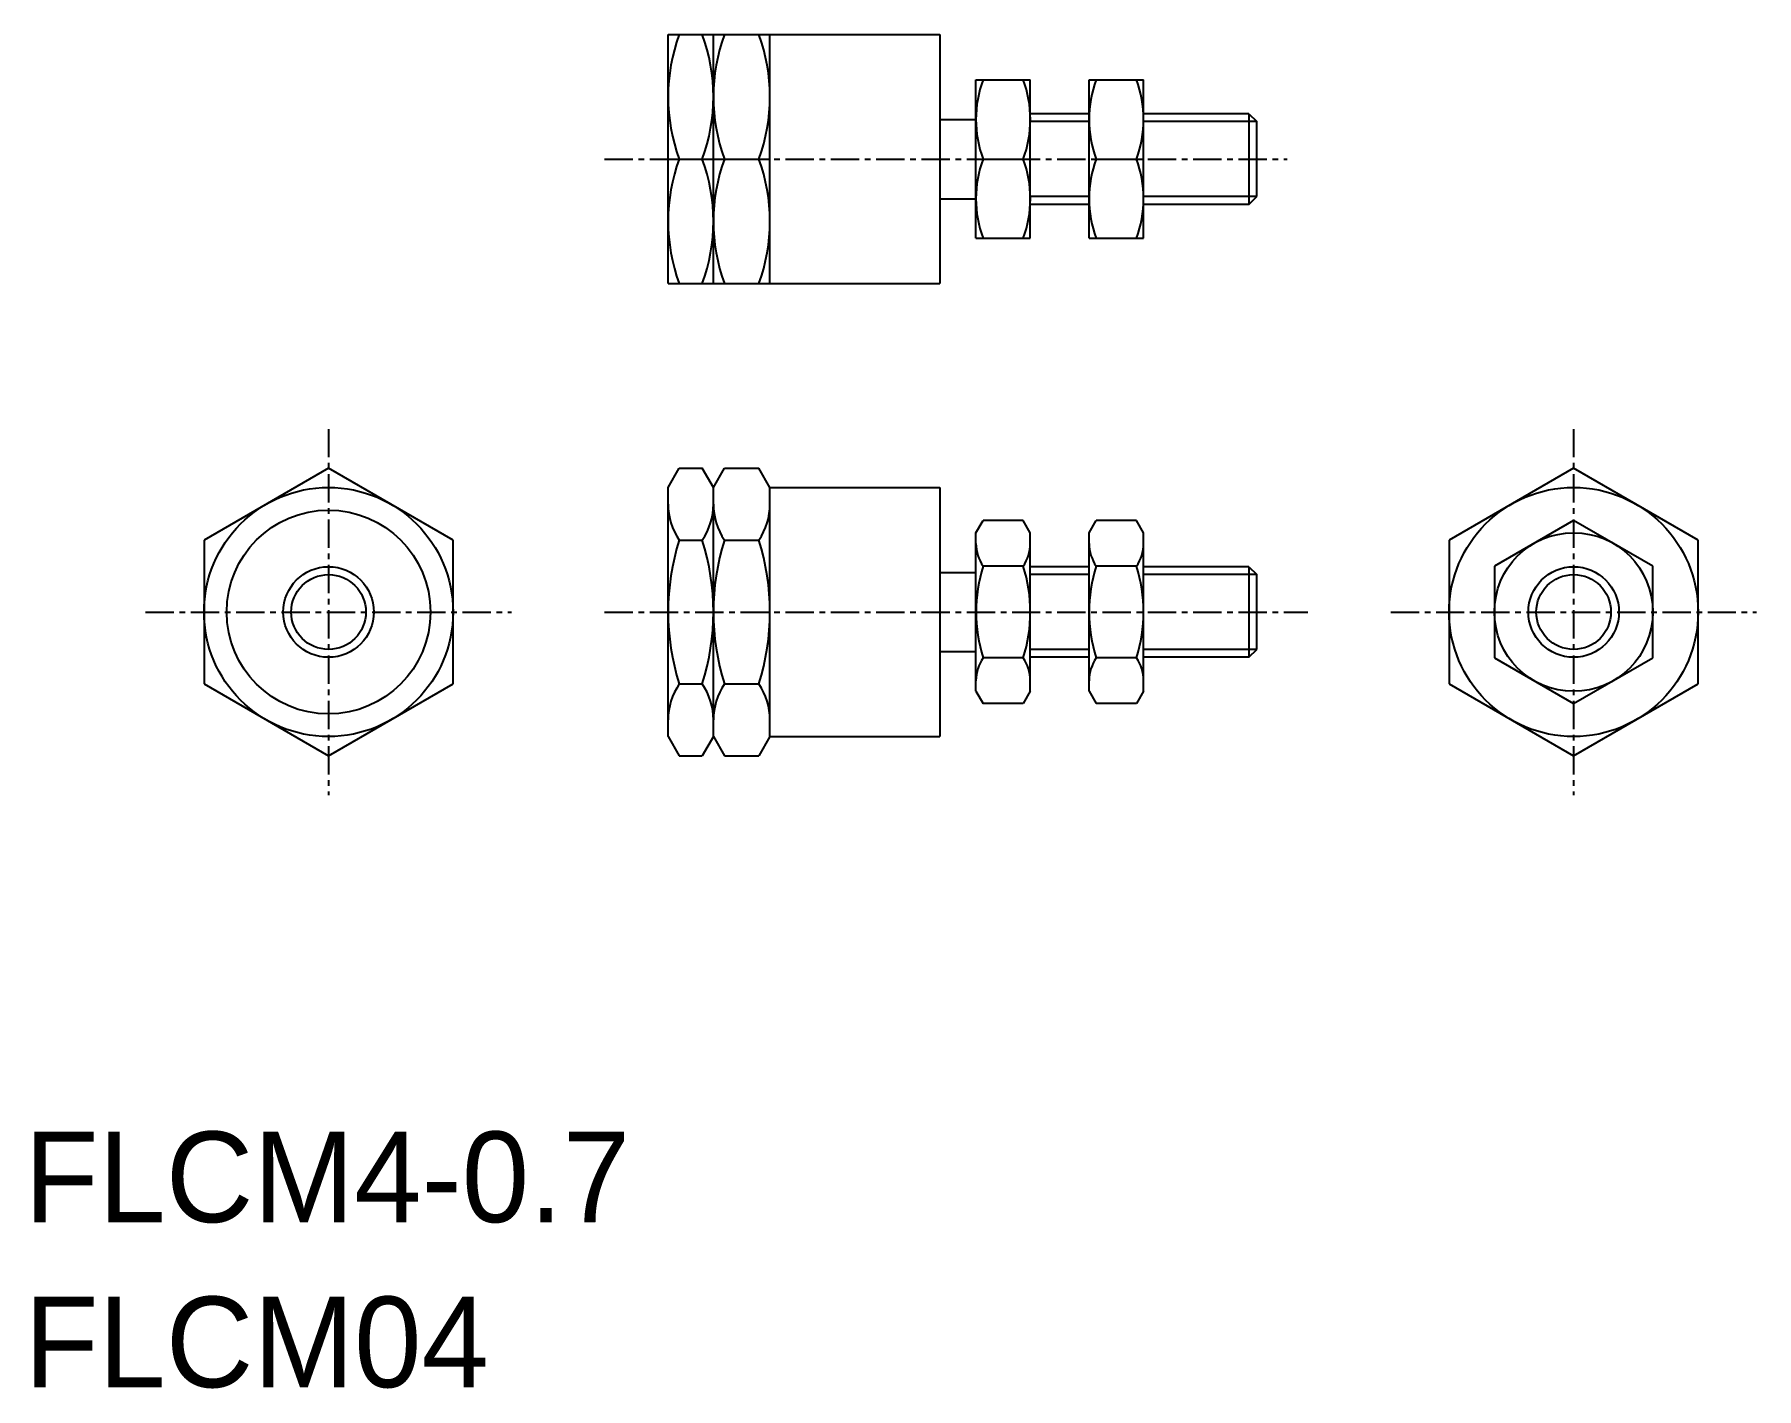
# Model space of a CAD drawing. Extents: x 52.6 to 128.7, y 81.8 to 141.6.
import ezdxf

# ---------------------------------------------------------------- set-up
doc = ezdxf.new("R2010")
doc.units = 0
doc.linetypes.add('CENTER', pattern=[2, 1.25, -0.25, 0.25, -0.25])
doc.layers.get('0').update_dxf_attribs({"linetype": 'CONTINUOUS'})
doc.layers.add('CENTER', color=1, linetype='CENTER')

msp = doc.modelspace()

# ---------------------------------------------------------------- linework, layer by layer
at = {"color": 7, "linetype": 'CONTINUOUS'}
for p, q in [((80.616, 141.582), (92.616, 141.582)), ((80.616, 130.582), (80.616, 141.582)), ((82.616, 130.582), (82.616, 141.582)), ((85.116, 130.582), (85.116, 141.582)), ((92.616, 141.582), (92.616, 130.582)), ((94.216, 132.582), (94.216, 139.582)), ((94.216, 139.582), (96.616, 139.582)), ((96.616, 132.582), (96.616, 139.582)), ((99.216, 139.582), (101.616, 139.582)), ((99.216, 132.582), (99.216, 139.582)), ((101.616, 132.582), (101.616, 139.582)), ((92.616, 137.832), (94.216, 137.832)), ((99.216, 138.082), (96.616, 138.082)), ((106.266, 138.082), (101.616, 138.082)), ((106.266, 138.082), (106.266, 134.082)), ((106.266, 138.082), (106.616, 137.732)), ((106.616, 134.432), (106.616, 137.732)), ((81.107, 136.082), (82.125, 136.082)), ((83.107, 136.082), (84.625, 136.082)), ((94.529, 136.082), (96.304, 136.082)), ((99.529, 136.082), (101.304, 136.082)), ((92.616, 134.332), (94.216, 134.332)), ((99.216, 134.082), (96.616, 134.082)), ((106.266, 134.082), (101.616, 134.082)), ((106.266, 134.082), (106.616, 134.432)), ((94.216, 132.582), (96.616, 132.582)), ((99.216, 132.582), (101.616, 132.582)), ((80.616, 130.582), (92.616, 130.582)), ((65.616, 122.433), (60.116, 119.258)), ((71.116, 119.258), (65.616, 122.433)), ((80.616, 121.582), (81.107, 122.433)), ((81.107, 122.433), (82.125, 122.433)), ((82.616, 121.582), (82.125, 122.433)), ((82.616, 121.582), (83.107, 122.433)), ((83.107, 122.433), (84.625, 122.433)), ((85.116, 121.582), (84.625, 122.433)), ((120.616, 122.433), (115.116, 119.258)), ((126.116, 119.258), (120.616, 122.433)), ((80.616, 110.582), (80.616, 121.582)), ((82.616, 110.582), (82.616, 121.582)), ((85.116, 110.582), (85.116, 121.582)), ((85.116, 121.582), (92.616, 121.582)), ((92.616, 121.582), (92.616, 110.582)), ((94.216, 119.582), (94.529, 120.124)), ((94.216, 112.582), (94.216, 119.582)), ((96.304, 120.124), (94.529, 120.124)), ((96.616, 119.582), (96.304, 120.124)), ((96.616, 112.582), (96.616, 119.582)), ((99.216, 119.582), (99.529, 120.124)), ((99.216, 112.582), (99.216, 119.582)), ((101.304, 120.124), (99.529, 120.124)), ((101.616, 119.582), (101.304, 120.124)), ((101.616, 112.582), (101.616, 119.582)), ((120.616, 120.124), (117.116, 118.103)), ((124.116, 118.103), (120.616, 120.124)), ((60.116, 119.258), (60.116, 112.907)), ((71.116, 112.907), (71.116, 119.258)), ((81.107, 119.258), (82.125, 119.258)), ((83.107, 119.258), (84.625, 119.258)), ((115.116, 119.258), (115.116, 112.907)), ((126.116, 112.907), (126.116, 119.258)), ((96.304, 118.103), (94.529, 118.103)), ((99.216, 118.082), (96.616, 118.082)), ((101.304, 118.103), (99.529, 118.103)), ((106.266, 118.082), (101.616, 118.082)), ((106.266, 118.082), (106.266, 114.082)), ((106.266, 118.082), (106.616, 117.732)), ((117.116, 118.103), (117.116, 114.062)), ((124.116, 114.062), (124.116, 118.103)), ((92.616, 117.832), (94.216, 117.832)), ((106.616, 114.432), (106.616, 117.732)), ((92.616, 114.332), (94.216, 114.332)), ((106.266, 114.082), (106.616, 114.432)), ((96.304, 114.062), (94.529, 114.062)), ((99.216, 114.082), (96.616, 114.082)), ((101.304, 114.062), (99.529, 114.062)), ((106.266, 114.082), (101.616, 114.082)), ((117.116, 114.062), (120.616, 112.041)), ((120.616, 112.041), (124.116, 114.062)), ((60.116, 112.907), (65.616, 109.732)), ((65.616, 109.732), (71.116, 112.907)), ((81.107, 112.907), (82.125, 112.907)), ((83.107, 112.907), (84.625, 112.907)), ((115.116, 112.907), (120.616, 109.732)), ((120.616, 109.732), (126.116, 112.907)), ((94.216, 112.582), (94.529, 112.041)), ((96.304, 112.041), (94.529, 112.041)), ((96.616, 112.582), (96.304, 112.041)), ((99.216, 112.582), (99.529, 112.041)), ((101.304, 112.041), (99.529, 112.041)), ((101.616, 112.582), (101.304, 112.041)), ((80.616, 110.582), (81.107, 109.732)), ((82.616, 110.582), (82.125, 109.732)), ((82.616, 110.582), (83.107, 109.732)), ((85.116, 110.582), (84.625, 109.732)), ((85.116, 110.582), (92.616, 110.582)), ((81.107, 109.732), (82.125, 109.732)), ((83.107, 109.732), (84.625, 109.732))]:
    msp.add_line(p, q, dxfattribs=at)
at = {"color": 3, "linetype": 'CONTINUOUS'}
for p, q in [((99.216, 137.732), (96.616, 137.732)), ((106.616, 137.732), (101.616, 137.732)), ((99.216, 134.432), (96.616, 134.432)), ((106.616, 134.432), (101.616, 134.432)), ((99.216, 117.732), (96.616, 117.732)), ((106.616, 117.732), (101.616, 117.732)), ((99.216, 114.432), (96.616, 114.432)), ((106.616, 114.432), (101.616, 114.432))]:
    msp.add_line(p, q, dxfattribs=at)
at = {"color": 7, "linetype": 'CONTINUOUS'}
for centre, radius in [((65.616, 116.082), 5.5), ((120.616, 116.082), 5.5), ((65.616, 116.082), 4.5), ((120.616, 116.082), 3.5), ((65.616, 116.082), 2), ((120.616, 116.082), 2), ((65.616, 116.082), 1.65)]:
    msp.add_circle(centre, radius, dxfattribs=at)
at = {"color": 3, "linetype": 'CONTINUOUS'}
msp.add_circle((120.616, 116.082), 1.65, dxfattribs=at)
at = {"color": 7, "linetype": 'CONTINUOUS'}
for centre, radius, start, end in [((88.559, 138.832), 7.943, 159.74384, 200.25616), ((74.673, 138.832), 7.943, 339.74384, 20.25616), ((90.559, 138.832), 7.943, 159.74384, 200.25616), ((77.173, 138.832), 7.943, 339.74384, 20.25616), ((99.271, 137.832), 5.055, 159.74384, 200.25616), ((91.562, 137.832), 5.055, 339.74384, 20.25616), ((104.271, 137.832), 5.055, 159.74384, 200.25616), ((96.562, 137.832), 5.055, 339.74384, 20.25616), ((88.559, 133.332), 7.943, 159.74384, 200.25616), ((74.673, 133.332), 7.943, 339.74384, 20.25616), ((90.559, 133.332), 7.943, 159.74384, 200.25616), ((77.173, 133.332), 7.943, 339.74384, 20.25616), ((99.271, 134.332), 5.055, 159.74384, 200.25616), ((91.562, 134.332), 5.055, 339.74384, 20.25616), ((104.271, 134.332), 5.055, 159.74384, 200.25616), ((96.562, 134.332), 5.055, 339.74384, 20.25616), ((83.428, 120.846), 2.811, 180, 214.38425), ((79.805, 120.846), 2.811, 325.61575, 0), ((85.428, 120.846), 2.811, 180, 214.38425), ((82.305, 120.846), 2.811, 325.61575, 0), ((91.125, 116.082), 10.509, 162.41205, 197.58795), ((72.107, 116.082), 10.509, 342.41205, 17.58795), ((93.125, 116.082), 10.509, 162.41205, 197.58795), ((74.607, 116.082), 10.509, 342.41205, 17.58795), ((96.005, 119.113), 1.789, 180, 214.38425), ((94.827, 119.113), 1.789, 325.61575, 0), ((101.005, 119.113), 1.789, 180, 214.38425), ((99.827, 119.113), 1.789, 325.61575, 0), ((100.904, 116.082), 6.687, 162.41205, 197.58795), ((89.929, 116.082), 6.687, 342.41205, 17.58795), ((105.904, 116.082), 6.687, 162.41205, 197.58795), ((94.929, 116.082), 6.687, 342.41205, 17.58795), ((96.005, 113.051), 1.789, 145.61575, 180), ((94.827, 113.051), 1.789, 0, 34.38425), ((101.005, 113.051), 1.789, 145.61575, 180), ((99.827, 113.051), 1.789, 0, 34.38425), ((83.428, 111.319), 2.811, 145.61575, 180), ((79.805, 111.319), 2.811, 0, 34.38425), ((85.428, 111.319), 2.811, 145.61575, 180), ((82.305, 111.319), 2.811, 0, 34.38425)]:
    msp.add_arc(centre, radius, start, end, dxfattribs=at)
at = {"layer": 'CENTER', "color": 1, "linetype": 'CENTER'}
for p, q in [((77.807, 136.082), (107.956, 136.082)), ((65.616, 124.162), (65.616, 108.003)), ((120.616, 124.162), (120.616, 108.003)), ((57.537, 116.082), (73.696, 116.082)), ((77.807, 116.082), (108.872, 116.082)), ((112.537, 116.082), (128.696, 116.082))]:
    msp.add_line(p, q, dxfattribs=at)

# ---------------------------------------------------------------- texts
at = {"color": 7, "linetype": 'CONTINUOUS'}
for s, p in [('FLCM4-0.7', (52.186, 89.142)), ('FLCM04', (52.186, 81.854))]:
    msp.add_text(s, height=4, dxfattribs=at).set_placement(p)

doc.saveas('drawing.dxf')
